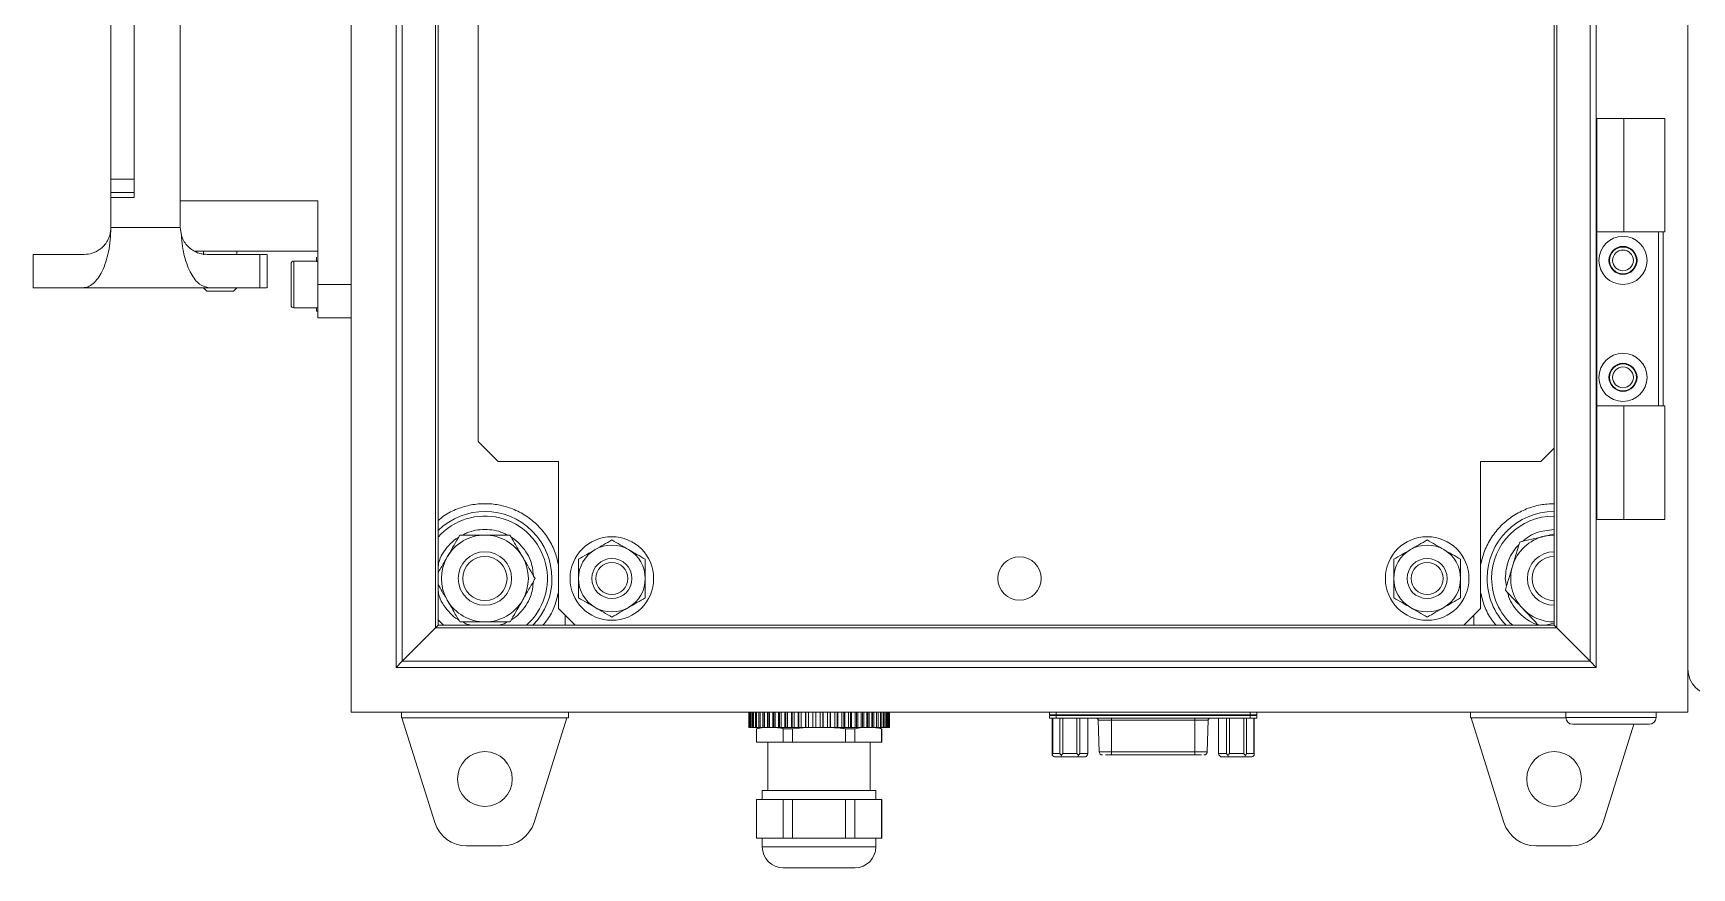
# Model space of a CAD drawing. Extents: x 4137 to 28680, y 2446 to 6814.
# Drawn here: x 5467 to 5715.2, y 4134.1 to 4259 of the extents above; entities that cross this region are included whole.
import ezdxf

# ---------------------------------------------------------------- set-up
doc = ezdxf.new("R2010")
doc.units = 0
doc.header["$LTSCALE"] = 0.5
doc.layers.get('0').update_dxf_attribs({"linetype": 'CONTINUOUS'})

msp = doc.modelspace()

# ---------------------------------------------------------------- linework, layer by layer
at = {"color": 7, "linetype": 'Continuous', "lineweight": 15}
for p, q in [((5514.55, 4457.38), (5514.55, 4157.38)), ((5714.55, 4157.38), (5714.55, 4457.38)), ((5521.25, 4164.07), (5521.25, 4450.68)), ((5700.86, 4450.68), (5700.86, 4164.07)), ((5714.55, 4450.88), (5714.55, 4163.88)), ((5522.17, 4164.99), (5522.17, 4449.76)), ((5699.94, 4449.76), (5699.94, 4164.99)), ((5527.16, 4444.77), (5527.16, 4169.99)), ((5527.55, 4170.38), (5527.55, 4444.38)), ((5694.55, 4444.38), (5694.55, 4170.38)), ((5694.94, 4169.99), (5694.94, 4444.77)), ((5533.55, 4197.88), (5533.55, 4362.38)), ((5488.97, 4282.88), (5488.97, 4229.88)), ((5478.57, 4237.12), (5478.57, 4275.64)), ((5482.07, 4237.12), (5482.07, 4275.64)), ((5700.94, 4246.23), (5700.86, 4246.23)), ((5700.94, 4229.23), (5700.94, 4246.23)), ((5700.94, 4246.23), (5704.99, 4246.23)), ((5704.99, 4246.23), (5704.99, 4229.23)), ((5704.99, 4246.23), (5711.1, 4246.23)), ((5711.1, 4229.23), (5711.1, 4246.23)), ((5478.57, 4237.12), (5482.07, 4237.12)), ((5478.57, 4235.12), (5482.07, 4235.12)), ((5478.57, 4234.38), (5478.57, 4235.12)), ((5482.07, 4234.38), (5478.57, 4234.38)), ((5478.57, 4229.88), (5478.57, 4234.38)), ((5482.07, 4234.38), (5482.07, 4235.12)), ((5509.55, 4221.38), (5509.55, 4233.88)), ((5488.97, 4229.88), (5478.57, 4229.88)), ((5489.13, 4228.78), (5488.97, 4229.88)), ((5700.86, 4229.23), (5700.94, 4229.23)), ((5704.99, 4229.23), (5700.94, 4229.23)), ((5700.95, 4203.23), (5700.95, 4229.23)), ((5704.99, 4229.23), (5711.1, 4229.23)), ((5710.15, 4229.23), (5710.15, 4203.23)), ((5710.85, 4203.23), (5710.85, 4229.23)), ((5466.95, 4225.88), (5474.57, 4225.88)), ((5466.95, 4225.88), (5466.95, 4220.88)), ((5491.06, 4226.38), (5509.55, 4226.38)), ((5492.45, 4226.38), (5492.45, 4225.82)), ((5492.97, 4225.88), (5500.89, 4225.88)), ((5497.45, 4225.88), (5497.45, 4226.38)), ((5500.89, 4225.88), (5500.89, 4220.88)), ((5501.95, 4220.87), (5501.95, 4225.88)), ((5505.55, 4221.38), (5505.55, 4224.48)), ((5509.55, 4224.88), (5505.95, 4224.88)), ((5509.35, 4225), (5509.35, 4224.88)), ((5466.95, 4220.88), (5474.38, 4220.88)), ((5493.29, 4220.88), (5474.38, 4220.88)), ((5492.45, 4220.88), (5492.96, 4220.37)), ((5493.29, 4220.88), (5500.89, 4220.88)), ((5497.45, 4220.88), (5496.95, 4220.38)), ((5505.55, 4218.28), (5505.55, 4221.38)), ((5514.55, 4221.38), (5509.55, 4221.38)), ((5509.55, 4216.38), (5509.55, 4221.38)), ((5505.95, 4217.88), (5509.55, 4217.88)), ((5509.35, 4217.88), (5509.35, 4217.38)), ((5509.35, 4217.38), (5509.55, 4217.38)), ((5514.55, 4216.38), (5509.55, 4216.38)), ((5700.86, 4203.23), (5700.94, 4203.23)), ((5700.94, 4186.23), (5700.94, 4203.23)), ((5700.94, 4203.23), (5704.99, 4203.23)), ((5704.99, 4203.23), (5704.99, 4186.23)), ((5711.1, 4203.23), (5704.99, 4203.23)), ((5711.1, 4186.23), (5711.1, 4203.23)), ((5536.55, 4194.88), (5533.55, 4197.88)), ((5545.55, 4194.88), (5536.55, 4194.88)), ((5545.55, 4172.88), (5545.55, 4194.88)), ((5692.55, 4194.88), (5683.55, 4194.88)), ((5683.55, 4194.88), (5683.55, 4172.88)), ((5694.55, 4196.88), (5692.55, 4194.88)), ((5700.86, 4186.23), (5700.94, 4186.23)), ((5700.94, 4186.23), (5704.99, 4186.23)), ((5704.99, 4186.23), (5711.1, 4186.23)), ((5548.05, 4170.38), (5545.55, 4172.88)), ((5683.55, 4172.88), (5681.05, 4170.38)), ((5522.17, 4164.99), (5527.16, 4169.99)), ((5527.16, 4169.99), (5694.94, 4169.99)), ((5694.55, 4170.38), (5527.55, 4170.38)), ((5546.55, 4171.88), (5546.55, 4170.38)), ((5682.55, 4170.38), (5682.55, 4171.88)), ((5694.55, 4170.7), (5693.19, 4170.38)), ((5699.94, 4164.99), (5694.94, 4169.99)), ((5522.17, 4164.99), (5521.25, 4164.07)), ((5699.94, 4164.99), (5522.17, 4164.99)), ((5699.94, 4164.99), (5700.86, 4164.07)), ((5700.86, 4164.07), (5521.25, 4164.07)), ((5514.55, 4157.38), (5714.55, 4157.38)), ((5522.05, 4157.38), (5522.05, 4156.55)), ((5547.05, 4156.55), (5547.05, 4157.38)), ((5574.04, 4157.38), (5574.04, 4155.09)), ((5574.04, 4157.38), (5574.04, 4155.09)), ((5574.12, 4155.09), (5574.12, 4157.38)), ((5574.17, 4157.38), (5574.17, 4155.09)), ((5574.31, 4155.09), (5574.31, 4157.38)), ((5574.4, 4157.38), (5574.4, 4155.09)), ((5574.61, 4155.09), (5574.61, 4157.38)), ((5574.75, 4157.38), (5574.75, 4155.09)), ((5575.02, 4155.09), (5575.02, 4157.38)), ((5575.2, 4157.38), (5575.2, 4155.09)), ((5575.53, 4155.09), (5575.53, 4157.38)), ((5575.75, 4157.38), (5575.75, 4155.09)), ((5575.76, 4157.38), (5575.76, 4155.09)), ((5576.14, 4155.09), (5576.14, 4157.38)), ((5576.35, 4157.38), (5576.35, 4155.09)), ((5576.41, 4157.38), (5576.41, 4155.09)), ((5576.85, 4155.09), (5576.85, 4157.38)), ((5577.04, 4157.38), (5577.04, 4155.09)), ((5577.15, 4157.38), (5577.15, 4155.09)), ((5577.64, 4155.09), (5577.64, 4157.38)), ((5577.8, 4157.38), (5577.8, 4155.09)), ((5577.98, 4157.38), (5577.98, 4155.09)), ((5578.5, 4155.09), (5578.5, 4157.38)), ((5578.65, 4157.38), (5578.65, 4155.09)), ((5578.87, 4157.38), (5578.87, 4155.09)), ((5579.43, 4155.09), (5579.43, 4157.38)), ((5579.56, 4157.38), (5579.56, 4155.09)), ((5579.83, 4157.38), (5579.83, 4155.09)), ((5580.42, 4155.09), (5580.42, 4157.38)), ((5580.52, 4157.38), (5580.52, 4155.09)), ((5580.84, 4157.38), (5580.84, 4155.09)), ((5581.45, 4155.09), (5581.45, 4157.38)), ((5581.53, 4157.38), (5581.53, 4155.09)), ((5581.89, 4157.38), (5581.89, 4155.09)), ((5582.52, 4155.09), (5582.52, 4157.38)), ((5582.57, 4157.38), (5582.57, 4155.09)), ((5582.97, 4157.38), (5582.97, 4155.09)), ((5583.61, 4155.09), (5583.61, 4157.38)), ((5583.63, 4157.38), (5583.63, 4155.09)), ((5584.06, 4155.09), (5584.06, 4157.38)), ((5584.07, 4157.38), (5584.07, 4155.09)), ((5584.7, 4155.09), (5584.7, 4157.38)), ((5585.14, 4155.09), (5585.14, 4157.38)), ((5585.17, 4157.38), (5585.17, 4155.09)), ((5585.8, 4155.09), (5585.8, 4157.38)), ((5586.2, 4155.09), (5586.2, 4157.38)), ((5586.26, 4157.38), (5586.26, 4155.09)), ((5586.89, 4155.09), (5586.89, 4157.38)), ((5587.25, 4155.09), (5587.25, 4157.38)), ((5587.34, 4157.38), (5587.34, 4155.09)), ((5587.94, 4155.09), (5587.94, 4157.38)), ((5588.27, 4155.09), (5588.27, 4157.38)), ((5588.39, 4157.38), (5588.39, 4155.09)), ((5588.96, 4155.09), (5588.96, 4157.38)), ((5589.25, 4155.09), (5589.25, 4157.38)), ((5589.39, 4157.38), (5589.39, 4155.09)), ((5589.94, 4155.09), (5589.94, 4157.38)), ((5590.17, 4155.09), (5590.17, 4157.38)), ((5590.34, 4157.38), (5590.34, 4155.09)), ((5590.85, 4155.09), (5590.85, 4157.38)), ((5591.04, 4155.09), (5591.04, 4157.38)), ((5591.23, 4157.38), (5591.23, 4155.09)), ((5591.7, 4155.09), (5591.7, 4157.38)), ((5591.83, 4155.09), (5591.83, 4157.38)), ((5592.04, 4157.38), (5592.04, 4155.09)), ((5592.46, 4155.09), (5592.46, 4157.38)), ((5592.55, 4155.09), (5592.55, 4157.38)), ((5592.77, 4157.38), (5592.77, 4155.09)), ((5593.14, 4155.09), (5593.14, 4157.38)), ((5593.17, 4155.09), (5593.17, 4157.38)), ((5593.42, 4157.38), (5593.42, 4155.09)), ((5593.73, 4155.09), (5593.73, 4157.38)), ((5593.96, 4157.38), (5593.96, 4155.09)), ((5594.21, 4155.09), (5594.21, 4157.38)), ((5594.4, 4157.38), (5594.4, 4155.09)), ((5594.59, 4155.09), (5594.59, 4157.38)), ((5594.74, 4157.38), (5594.74, 4155.09)), ((5594.86, 4155.09), (5594.86, 4157.38)), ((5594.96, 4157.38), (5594.96, 4155.09)), ((5595.02, 4155.09), (5595.02, 4157.38)), ((5595.07, 4157.38), (5595.07, 4155.09)), ((5619.05, 4156.98), (5619.05, 4157.38)), ((5620.05, 4156.98), (5620.05, 4157.38)), ((5649.05, 4156.98), (5649.05, 4157.38)), ((5650.05, 4156.98), (5650.05, 4157.38)), ((5682.05, 4157.38), (5682.05, 4156.55)), ((5696.3, 4157.38), (5696.3, 4156.58)), ((5709.8, 4156.58), (5709.8, 4157.38)), ((5522.05, 4156.55), (5522.14, 4156.55)), ((5522.14, 4156.55), (5546.79, 4156.55)), ((5522.14, 4156.55), (5527.04, 4140.89)), ((5541.9, 4140.89), (5546.79, 4156.55)), ((5546.79, 4156.55), (5547.05, 4156.55)), ((5574.04, 4155.09), (5574.12, 4155.09)), ((5574.04, 4155.09), (5574.04, 4155.09)), ((5574.12, 4155.09), (5574.17, 4155.09)), ((5574.17, 4155.09), (5574.31, 4155.09)), ((5574.31, 4155.09), (5574.4, 4155.09)), ((5574.4, 4155.09), (5574.61, 4155.09)), ((5574.61, 4155.09), (5574.75, 4155.09)), ((5574.75, 4155.09), (5575.02, 4155.09)), ((5575.02, 4155.09), (5575.2, 4155.09)), ((5575.85, 4155.09), (5575.18, 4154.91)), ((5575.18, 4154.91), (5575.18, 4152.88)), ((5575.18, 4154.91), (5575.21, 4154.91)), ((5575.2, 4155.09), (5575.53, 4155.09)), ((5575.21, 4154.91), (5576.25, 4155.09)), ((5575.21, 4152.88), (5575.21, 4154.91)), ((5575.53, 4155.09), (5575.75, 4155.09)), ((5575.76, 4155.09), (5576.14, 4155.09)), ((5576.14, 4155.09), (5576.35, 4155.09)), ((5576.41, 4155.09), (5576.85, 4155.09)), ((5576.85, 4155.09), (5577.04, 4155.09)), ((5577.04, 4155.09), (5577.15, 4155.09)), ((5577.15, 4155.09), (5577.64, 4155.09)), ((5577.64, 4155.09), (5577.8, 4155.09)), ((5577.8, 4155.09), (5577.98, 4155.09)), ((5577.98, 4155.09), (5578.5, 4155.09)), ((5578.5, 4155.09), (5578.65, 4155.09)), ((5578.65, 4155.09), (5578.87, 4155.09)), ((5578.87, 4155.09), (5579.43, 4155.09)), ((5579.17, 4154.91), (5580.59, 4154.91)), ((5579.17, 4152.88), (5579.17, 4154.91)), ((5579.43, 4155.09), (5579.56, 4155.09)), ((5579.56, 4155.09), (5579.94, 4155.09)), ((5579.83, 4155.09), (5580.42, 4155.09)), ((5580.42, 4155.09), (5580.52, 4155.09)), ((5580.52, 4155.09), (5580.92, 4155.09)), ((5580.59, 4154.91), (5582.66, 4155.09)), ((5580.59, 4152.88), (5580.59, 4154.91)), ((5580.84, 4155.09), (5581.45, 4155.09)), ((5581.45, 4155.09), (5581.53, 4155.09)), ((5581.53, 4155.09), (5581.94, 4155.09)), ((5581.89, 4155.09), (5582.52, 4155.09)), ((5582.52, 4155.09), (5582.57, 4155.09)), ((5582.57, 4155.09), (5583, 4155.09)), ((5582.97, 4155.09), (5583.61, 4155.09)), ((5583.61, 4155.09), (5583.63, 4155.09)), ((5583.63, 4155.09), (5584.06, 4155.09)), ((5584.07, 4155.09), (5584.06, 4155.09)), ((5584.07, 4155.09), (5584.7, 4155.09)), ((5584.7, 4155.09), (5585.14, 4155.09)), ((5585.17, 4155.09), (5585.14, 4155.09)), ((5585.17, 4155.09), (5585.8, 4155.09)), ((5585.77, 4155.09), (5586.2, 4155.09)), ((5586.26, 4155.09), (5586.2, 4155.09)), ((5586.26, 4155.09), (5586.89, 4155.09)), ((5586.83, 4155.09), (5587.25, 4155.09)), ((5587.34, 4155.09), (5587.25, 4155.09)), ((5587.34, 4155.09), (5587.94, 4155.09)), ((5587.86, 4155.09), (5588.27, 4155.09)), ((5588.39, 4155.09), (5588.27, 4155.09)), ((5588.39, 4155.09), (5588.96, 4155.09)), ((5588.51, 4152.88), (5588.51, 4154.91)), ((5588.51, 4154.91), (5589.93, 4154.91)), ((5588.86, 4155.09), (5589.25, 4155.09)), ((5589.39, 4155.09), (5589.25, 4155.09)), ((5589.39, 4155.09), (5589.94, 4155.09)), ((5589.81, 4155.09), (5590.17, 4155.09)), ((5589.93, 4154.91), (5590.97, 4155.09)), ((5589.93, 4152.88), (5589.93, 4154.91)), ((5590.34, 4155.09), (5590.17, 4155.09)), ((5590.34, 4155.09), (5590.85, 4155.09)), ((5590.85, 4155.09), (5591.04, 4155.09)), ((5591.23, 4155.09), (5591.04, 4155.09)), ((5591.23, 4155.09), (5591.7, 4155.09)), ((5591.7, 4155.09), (5591.83, 4155.09)), ((5592.04, 4155.09), (5591.83, 4155.09)), ((5592.04, 4155.09), (5592.46, 4155.09)), ((5592.77, 4155.09), (5592.55, 4155.09)), ((5592.77, 4155.09), (5593.14, 4155.09)), ((5593.42, 4155.09), (5593.17, 4155.09)), ((5593.93, 4154.91), (5593.26, 4155.09)), ((5593.42, 4155.09), (5593.73, 4155.09)), ((5593.96, 4155.09), (5593.73, 4155.09)), ((5593.89, 4152.88), (5593.89, 4154.91)), ((5593.89, 4154.91), (5593.93, 4154.91)), ((5593.93, 4152.88), (5593.93, 4154.91)), ((5593.96, 4155.09), (5594.21, 4155.09)), ((5594.4, 4155.09), (5594.21, 4155.09)), ((5594.4, 4155.09), (5594.59, 4155.09)), ((5594.74, 4155.09), (5594.59, 4155.09)), ((5594.74, 4155.09), (5594.86, 4155.09)), ((5594.96, 4155.09), (5594.86, 4155.09)), ((5594.96, 4155.09), (5595.02, 4155.09)), ((5595.07, 4155.09), (5595.02, 4155.09)), ((5619.05, 4156.98), (5620.05, 4156.98)), ((5619.05, 4156.48), (5619.05, 4156.88)), ((5620.05, 4156.88), (5619.05, 4156.88)), ((5620.05, 4156.48), (5619.05, 4156.48)), ((5619.45, 4156.48), (5619.45, 4150.93)), ((5619.51, 4156.48), (5619.51, 4151.18)), ((5620.05, 4156.98), (5649.05, 4156.98)), ((5620.05, 4156.48), (5620.05, 4156.88)), ((5649.05, 4156.88), (5620.05, 4156.88)), ((5649.05, 4156.48), (5620.05, 4156.48)), ((5620.55, 4156.98), (5620.55, 4156.88)), ((5620.58, 4151.18), (5620.58, 4156.48)), ((5621.01, 4156.48), (5621.01, 4151.18)), ((5623.13, 4151.18), (5623.13, 4156.48)), ((5623.55, 4156.88), (5623.55, 4156.98)), ((5623.56, 4156.48), (5623.56, 4151.18)), ((5624.77, 4156.48), (5624.77, 4151.18)), ((5626.33, 4156.19), (5626.45, 4151.46)), ((5627.12, 4156.98), (5627.12, 4156.88)), ((5628.32, 4156.19), (5628.32, 4156.48)), ((5628.32, 4156.19), (5640.78, 4156.19)), ((5628.32, 4151.46), (5628.32, 4156.19)), ((5640.78, 4156.48), (5640.78, 4156.19)), ((5640.78, 4156.19), (5640.78, 4151.46)), ((5641.98, 4156.88), (5641.98, 4156.98)), ((5642.65, 4151.46), (5642.78, 4156.19)), ((5644.33, 4156.48), (5644.33, 4151.18)), ((5645.54, 4151.18), (5645.54, 4156.48)), ((5645.55, 4156.98), (5645.55, 4156.88)), ((5645.97, 4156.48), (5645.97, 4151.18)), ((5648.1, 4151.18), (5648.1, 4156.48)), ((5648.53, 4156.48), (5648.53, 4151.18)), ((5648.55, 4156.88), (5648.55, 4156.98)), ((5649.05, 4156.98), (5650.05, 4156.98)), ((5649.05, 4156.88), (5649.05, 4156.48)), ((5650.05, 4156.88), (5649.05, 4156.88)), ((5650.05, 4156.48), (5649.05, 4156.48)), ((5649.59, 4151.18), (5649.59, 4156.48)), ((5649.66, 4150.93), (5649.66, 4156.48)), ((5650.05, 4156.48), (5650.05, 4156.88)), ((5682.05, 4156.55), (5682.14, 4156.55)), ((5682.14, 4156.55), (5696.3, 4156.55)), ((5682.14, 4156.55), (5687.04, 4140.89)), ((5701.9, 4140.89), (5706.49, 4155.58)), ((5575.21, 4152.88), (5575.18, 4152.88)), ((5579.17, 4152.88), (5575.21, 4152.88)), ((5576.9, 4152.88), (5576.9, 4145.64)), ((5580.59, 4152.88), (5579.17, 4152.88)), ((5588.51, 4152.88), (5580.59, 4152.88)), ((5589.93, 4152.88), (5588.51, 4152.88)), ((5593.89, 4152.88), (5589.93, 4152.88)), ((5592.21, 4145.64), (5592.21, 4152.88)), ((5593.93, 4152.88), (5593.89, 4152.88)), ((5620.58, 4151.18), (5619.51, 4151.18)), ((5619.95, 4150.68), (5621.01, 4150.68)), ((5620.76, 4150.93), (5621.01, 4151.18)), ((5623.13, 4151.18), (5621.01, 4151.18)), ((5621.01, 4150.68), (5623.13, 4150.68)), ((5623.13, 4150.68), (5624.19, 4150.68)), ((5624.77, 4151.18), (5623.56, 4151.18)), ((5626.97, 4150.98), (5626.96, 4150.98)), ((5627.4, 4150.98), (5628.32, 4150.98)), ((5628.32, 4151.46), (5640.78, 4151.46)), ((5628.32, 4150.98), (5628.32, 4151.46)), ((5628.32, 4150.98), (5640.78, 4150.98)), ((5640.78, 4151.46), (5640.78, 4150.98)), ((5640.78, 4150.98), (5641.7, 4150.98)), ((5642.15, 4150.98), (5642.14, 4150.98)), ((5645.54, 4151.18), (5644.33, 4151.18)), ((5644.91, 4150.68), (5645.97, 4150.68)), ((5648.1, 4151.18), (5645.97, 4151.18)), ((5645.97, 4150.68), (5648.1, 4150.68)), ((5648.1, 4150.68), (5649.16, 4150.68)), ((5649.59, 4151.18), (5648.53, 4151.18)), ((5576.05, 4145.64), (5576.05, 4144.33)), ((5576.05, 4145.64), (5593.05, 4145.64)), ((5593.05, 4144.33), (5593.05, 4145.64)), ((5575.18, 4144.33), (5575.18, 4138.55)), ((5575.21, 4144.33), (5575.18, 4144.33)), ((5575.21, 4138.55), (5575.21, 4144.33)), ((5577.19, 4144.33), (5575.21, 4144.33)), ((5579.17, 4144.33), (5577.19, 4144.33)), ((5579.17, 4138.55), (5579.17, 4144.33)), ((5580.59, 4144.33), (5579.17, 4144.33)), ((5580.59, 4138.55), (5580.59, 4144.33)), ((5584.55, 4144.33), (5580.59, 4144.33)), ((5588.51, 4144.33), (5584.55, 4144.33)), ((5588.51, 4138.55), (5588.51, 4144.33)), ((5589.93, 4144.33), (5588.51, 4144.33)), ((5589.93, 4138.55), (5589.93, 4144.33)), ((5591.91, 4144.33), (5589.93, 4144.33)), ((5593.89, 4144.33), (5591.91, 4144.33)), ((5593.89, 4138.55), (5593.89, 4144.33)), ((5593.93, 4144.33), (5593.89, 4144.33)), ((5593.93, 4138.55), (5593.93, 4144.33)), ((5575.18, 4138.55), (5575.21, 4138.55)), ((5575.21, 4138.55), (5577.19, 4138.55)), ((5576.05, 4138.55), (5576.05, 4137.24)), ((5577.19, 4138.55), (5579.17, 4138.55)), ((5579.17, 4138.55), (5580.59, 4138.55)), ((5580.59, 4138.55), (5584.55, 4138.55)), ((5584.55, 4138.55), (5588.51, 4138.55)), ((5588.51, 4138.55), (5589.93, 4138.55)), ((5589.93, 4138.55), (5591.91, 4138.55)), ((5591.91, 4138.55), (5593.89, 4138.55)), ((5593.05, 4137.24), (5593.05, 4138.55)), ((5593.89, 4138.55), (5593.93, 4138.55)), ((5531.81, 4137.38), (5537.13, 4137.38)), ((5691.81, 4137.38), (5697.13, 4137.38)), ((5579.2, 4134.09), (5589.91, 4134.09))]:
    msp.add_line(p, q, dxfattribs=at)
at = {"color": 8, "linetype": 'Continuous', "lineweight": 15}
for p, q in [((5488.97, 4233.88), (5509.55, 4233.88)), ((5505.95, 4224.88), (5505.95, 4221.38)), ((5505.95, 4221.38), (5505.95, 4217.88)), ((5687.43, 4176.25), (5687.22, 4177.38)), ((5626.33, 4156.19), (5628.32, 4156.19)), ((5628.32, 4156.88), (5628.32, 4156.98)), ((5640.78, 4156.88), (5640.78, 4156.98)), ((5640.78, 4156.19), (5642.78, 4156.19)), ((5696.3, 4156.58), (5709.8, 4156.58)), ((5626.45, 4151.46), (5628.32, 4151.46)), ((5640.78, 4151.46), (5642.65, 4151.46)), ((5576.05, 4137.24), (5593.05, 4137.24))]:
    msp.add_line(p, q, dxfattribs=at)
at = {"color": 7, "linetype": 'Continuous', "lineweight": 15, "flags": 128}
for points in [[(5694.55, 4183.88), (5693.9, 4183.84), (5693.06, 4183.7)], [(5527.55, 4170.38), (5527.51, 4170.33), (5527.38, 4170.2), (5527.16, 4169.99)], [(5694.55, 4170.38), (5694.6, 4170.33), (5694.73, 4170.2), (5694.94, 4169.99)], [(5623.13, 4151.18), (5623.22, 4151.09), (5623.3, 4151.01), (5623.38, 4150.93)], [(5645.72, 4150.93), (5645.8, 4151.01), (5645.89, 4151.09), (5645.97, 4151.18)], [(5648.1, 4151.18), (5648.18, 4151.09), (5648.27, 4151.01), (5648.35, 4150.93)]]:
    msp.add_lwpolyline(points, dxfattribs=at)
at = {"color": 8, "linetype": 'Continuous', "lineweight": 15, "flags": 128}
msp.add_lwpolyline([(5527.55, 4171.18), (5527.64, 4171.08), (5528.35, 4170.38)], dxfattribs=at)
at = {"color": 7, "linetype": 'Continuous', "lineweight": 15}
for centre, radius in [((5704.85, 4224.98), 3.6), ((5704.85, 4224.98), 2.1), ((5704.85, 4224.98), 2), ((5704.85, 4224.98), 1.55), ((5704.85, 4207.48), 3.6), ((5704.85, 4207.48), 2.1), ((5704.85, 4207.48), 2), ((5704.85, 4207.48), 1.55), ((5553.55, 4177.38), 6.25), ((5675.55, 4177.38), 6.25), ((5534.55, 4177.38), 4), ((5534.55, 4177.38), 3.31), ((5553.55, 4177.38), 3), ((5553.55, 4177.38), 2.39), ((5614.55, 4177.38), 3.25), ((5675.55, 4177.38), 3), ((5675.55, 4177.38), 2.39), ((5534.55, 4147.38), 4.1), ((5694.55, 4147.38), 4.1)]:
    msp.add_circle(centre, radius, dxfattribs=at)
for centre, radius, start, end in [((5505.95, 4224.48), 0.4, 90, 180), ((5505.95, 4218.28), 0.4, 180, 270), ((5534.55, 4177.38), 6.5, 90.0186, 150.0186), ((5534.55, 4177.38), 6.5, 30.0186, 90.0186), ((5553.55, 4177.38), 5, 60, 120), ((5675.55, 4177.38), 5, 60, 120), ((5694.55, 4177.38), 6.5, 103.2983, 163.2983), ((5534.55, 4177.38), 6.5, 150.0186, 210.0186), ((5534.55, 4177.38), 6.5, 330.0186, 30.0186), ((5553.55, 4177.38), 5, 120, 180), ((5553.55, 4177.38), 5, 0, 60), ((5675.55, 4177.38), 5, 120, 180), ((5675.55, 4177.38), 5, 0, 60), ((5694.55, 4177.38), 4, 90, 180), ((5694.55, 4177.38), 3.31, 90, 180), ((5553.55, 4177.38), 5, 180, 240), ((5553.55, 4177.38), 5, 300, 0), ((5675.55, 4177.38), 5, 180, 240), ((5675.55, 4177.38), 5, 300, 0), ((5694.55, 4177.38), 6.5, 163.2983, 223.2983), ((5694.55, 4177.38), 4, 180, 270), ((5694.55, 4177.38), 3.31, 180, 270), ((5534.55, 4177.38), 6.5, 210.0186, 270.0186), ((5534.55, 4177.38), 6.5, 270.0186, 330.0186), ((5553.55, 4177.38), 5, 240, 300), ((5675.55, 4177.38), 5, 240, 300), ((5694.55, 4177.38), 6.5, 223.2983, 270), ((5718.55, 4163.88), 4, 180, 270), ((5626.03, 4156.18), 0.3, 1.5, 90), ((5643.07, 4156.18), 0.3, 90, 178.5), ((5697.3, 4156.58), 1, 180, 270), ((5708.8, 4156.58), 1, 270, 0), ((5626.95, 4151.48), 0.5, 181.5, 270), ((5642.15, 4151.48), 0.5, 270, 358.5), ((5531.81, 4142.38), 5, 197.354, 270), ((5537.13, 4142.38), 5, 270, 342.646), ((5691.81, 4142.38), 5, 197.354, 270), ((5697.13, 4142.38), 5, 270, 342.646), ((5579.2, 4137.24), 3.15, 180, 270), ((5589.91, 4137.24), 3.15, 270, 0)]:
    msp.add_arc(centre, radius, start, end, dxfattribs=at)
at = {"color": 8, "linetype": 'Continuous', "lineweight": 15}
for centre, radius, start, end in [((5534.55, 4177.38), 10.03, 315.7657, 134.2343), ((5694.55, 4177.38), 10.03, 90, 180), ((5534.55, 4177.38), 9.35, 311.5427, 138.4573), ((5694.55, 4177.38), 9.35, 90, 180), ((5694.55, 4177.38), 10.03, 180, 224.2343), ((5694.55, 4177.38), 9.35, 180, 228.4573)]:
    msp.add_arc(centre, radius, start, end, dxfattribs=at)
at = {"color": 7, "linetype": 'Continuous', "lineweight": 15}
for centre, major_axis, ratio, start_param, end_param in [((5619.95, 4151.18), (0.433, 0.433), 0.57735, 2.094395, 2.617994), ((5619.95, 4151.18), (0.577, 0), 0.866025, 3.665191, 4.712389), ((5621.01, 4151.18), (-0.433, 0.433), 0.57735, 1.047198, 1.570796), ((5621.01, 4151.18), (0, 0.5), 0.57735, 2.094395, 3.141593), ((5623.13, 4151.18), (0, 0.5), 0.57735, 3.141593, 4.18879), ((5623.13, 4151.18), (0.433, 0.433), 0.57735, 4.712389, 5.235988), ((5624.19, 4151.18), (-0.577, 0), 0.866025, 1.570796, 3.141593), ((5644.91, 4151.18), (0.577, 0), 0.866025, 3.141593, 4.712389), ((5645.97, 4151.18), (-0.433, 0.433), 0.57735, 1.047198, 1.570796), ((5645.97, 4151.18), (0, 0.5), 0.57735, 2.094395, 3.141593), ((5648.1, 4151.18), (0, 0.5), 0.57735, 3.141593, 4.18879), ((5648.1, 4151.18), (0.433, 0.433), 0.57735, 4.712389, 5.235988), ((5649.16, 4151.18), (-0.577, 0), 0.866025, 1.570796, 2.617994), ((5649.16, 4151.18), (0.433, -0.433), 0.57735, 0.523599, 1.047198)]:
    msp.add_ellipse(centre, major_axis=major_axis, ratio=ratio, start_param=start_param, end_param=end_param, dxfattribs=at)
for points, knots in [([(5478.57, 4235.12), (5478.57, 4235.17), (5478.57, 4235.26), (5478.57, 4235.72), (5478.57, 4236.37), (5478.57, 4236.87), (5478.57, 4237.12)], [0, 0, 0, 0, 0.25, 0.499999, 0.75, 1, 1, 1, 1]), ([(5482.07, 4235.12), (5482.07, 4235.17), (5482.07, 4235.26), (5482.07, 4235.72), (5482.07, 4236.37), (5482.07, 4236.87), (5482.07, 4237.12)], [0, 0, 0, 0, 0.25, 0.499999, 0.75, 1, 1, 1, 1]), ([(5474.38, 4220.88), (5474.64, 4220.91), (5475.16, 4220.97), (5475.94, 4221.47), (5476.66, 4222.25), (5477.3, 4223.35), (5477.84, 4224.68), (5478.25, 4226.28), (5478.52, 4228.03), (5478.56, 4229.26), (5478.57, 4229.88)], [0, 0, 0, 0, 0.125442, 0.250088, 0.382533, 0.500071, 0.629263, 0.750161, 0.876453, 1, 1, 1, 1]), ([(5478.57, 4229.88), (5478.56, 4229.66), (5478.55, 4229.33), (5478.46, 4228.92), (5478.35, 4228.54), (5478.17, 4228.11), (5477.87, 4227.58), (5477.44, 4227.04), (5476.72, 4226.45), (5475.75, 4225.97), (5474.98, 4225.91), (5474.57, 4225.88)], [0, 0, 0, 0, 0.05805, 0.090046, 0.125012, 0.183595, 0.250017, 0.366367, 0.49998, 0.740569, 1, 1, 1, 1]), ([(5489.13, 4228.78), (5489.17, 4228.22), (5489.27, 4227.09), (5489.59, 4225.54), (5490.03, 4224.14), (5490.56, 4222.98), (5491.18, 4222.05), (5492.08, 4221.13), (5492.81, 4220.98), (5493.29, 4220.88)], [0, 0, 0, 0, 0.1244, 0.250328, 0.374221, 0.500433, 0.624584, 0.750609, 1, 1, 1, 1]), ([(5492.97, 4225.88), (5492.73, 4225.89), (5492.26, 4225.91), (5491.57, 4226.11), (5491.01, 4226.38), (5490.56, 4226.67), (5490.24, 4226.95), (5489.86, 4227.35), (5489.46, 4227.88), (5489.23, 4228.5), (5489.13, 4228.78)], [0, 0, 0, 0, 0.1736605, 0.3400251, 0.5002328, 0.5893522, 0.6725778, 0.7503304, 0.8868633, 1, 1, 1, 1]), ([(5500.89, 4225.88), (5501.33, 4225.88), (5501.97, 4225.88), (5501.86, 4225.88), (5501.82, 4225.88)], [0, 0, 0, 0, 0.703367, 1, 1, 1, 1]), ([(5509.35, 4225.44), (5509.35, 4225.43), (5509.35, 4225.42), (5509.35, 4225.32), (5509.35, 4225.18), (5509.35, 4225.07), (5509.35, 4225.02)], [0, 0, 0, 0, 0.250001, 0.500003, 0.750003, 1, 1, 1, 1]), ([(5509.35, 4225.29), (5509.35, 4225.29), (5509.35, 4225.28), (5509.35, 4225.25), (5509.35, 4225.21), (5509.35, 4225.16), (5509.35, 4225.1), (5509.35, 4225.06), (5509.35, 4225.02), (5509.35, 4225.01), (5509.35, 4225)], [0, 0, 0, 0, 0.125, 0.249997, 0.374998, 0.500003, 0.624998, 0.749997, 0.874997, 1, 1, 1, 1]), ([(5509.35, 4225.02), (5509.35, 4224.96), (5509.35, 4224.87), (5509.35, 4224.8), (5509.35, 4224.77)], [0, 0, 0, 0, 0.60416, 1, 1, 1, 1]), ([(5492.95, 4220.38), (5492.98, 4220.38), (5493.04, 4220.38), (5493.51, 4220.38), (5494.17, 4220.38), (5494.95, 4220.38), (5495.74, 4220.38), (5496.4, 4220.38), (5496.86, 4220.38), (5496.92, 4220.38), (5496.95, 4220.38)], [0, 0, 0, 0, 0.125, 0.25, 0.375, 0.5, 0.625001, 0.75, 0.875, 1, 1, 1, 1]), ([(5500.89, 4220.88), (5501.33, 4220.88), (5501.97, 4220.88), (5501.86, 4220.88), (5501.82, 4220.88)], [0, 0, 0, 0, 0.703367, 1, 1, 1, 1]), ([(5528.92, 4180.63), (5528.97, 4180.7), (5529.6, 4181.8), (5530.22, 4182.88), (5530.8, 4183.88)], [0, 0, 0, 0, 0.0702152, 1, 1, 1, 1]), ([(5534.55, 4183.88), (5534.21, 4183.88), (5532.94, 4183.88), (5531.7, 4183.88), (5530.8, 4183.88)], [0, 0, 0, 0, 0.268634, 1, 1, 1, 1]), ([(5538.3, 4183.88), (5537.99, 4183.88), (5536.77, 4183.88), (5535.49, 4183.88), (5534.55, 4183.88)], [0, 0, 0, 0, 0.25755, 1, 1, 1, 1]), ([(5538.3, 4183.88), (5538.61, 4183.35), (5539.22, 4182.29), (5539.86, 4181.18), (5540.18, 4180.63)], [0, 0, 0, 0, 0.495458, 1, 1, 1, 1]), ([(5688.33, 4179.25), (5688.35, 4179.33), (5688.72, 4180.54), (5689.07, 4181.73), (5689.41, 4182.84)], [0, 0, 0, 0, 0.070215, 1, 1, 1, 1]), ([(5689.41, 4182.84), (5690, 4182.98), (5691.2, 4183.26), (5692.43, 4183.56), (5693.06, 4183.7)], [0, 0, 0, 0, 0.495459, 1, 1, 1, 1]), ([(5693.06, 4183.7), (5693.14, 4183.72), (5693.65, 4183.84), (5694.14, 4183.96), (5694.55, 4184.06)], [0, 0, 0, 0, 0.171751, 1, 1, 1, 1]), ([(5527.55, 4178.25), (5527.69, 4178.49), (5528.14, 4179.27), (5528.6, 4180.07), (5528.92, 4180.63)], [0, 0, 0, 0, 0.306355, 1, 1, 1, 1]), ([(5540.18, 4180.63), (5540.23, 4180.55), (5540.86, 4179.45), (5541.48, 4178.38), (5542.06, 4177.38)], [0, 0, 0, 0, 0.070215, 1, 1, 1, 1]), ([(5542.06, 4177.38), (5541.75, 4176.85), (5541.14, 4175.79), (5540.5, 4174.69), (5540.18, 4174.13)], [0, 0, 0, 0, 0.495457, 1, 1, 1, 1]), ([(5687.25, 4175.65), (5687.42, 4176.23), (5687.78, 4177.41), (5688.14, 4178.63), (5688.33, 4179.25)], [0, 0, 0, 0, 0.495458, 1, 1, 1, 1]), ([(5528.92, 4174.13), (5528.88, 4174.2), (5528.42, 4175), (5527.96, 4175.79), (5527.55, 4176.5)], [0, 0, 0, 0, 0.096123, 1, 1, 1, 1]), ([(5689.82, 4172.92), (5689.59, 4173.17), (5688.72, 4174.09), (5687.87, 4174.99), (5687.25, 4175.65)], [0, 0, 0, 0, 0.268633, 1, 1, 1, 1]), ([(5530.8, 4170.88), (5530.5, 4171.4), (5529.88, 4172.47), (5529.25, 4173.57), (5528.92, 4174.13)], [0, 0, 0, 0, 0.495458, 1, 1, 1, 1]), ([(5540.18, 4174.13), (5540.14, 4174.05), (5539.51, 4172.95), (5538.88, 4171.88), (5538.31, 4170.88)], [0, 0, 0, 0, 0.070215, 1, 1, 1, 1]), ([(5692.22, 4170.38), (5692.06, 4170.54), (5691.28, 4171.37), (5690.47, 4172.23), (5689.82, 4172.92)], [0, 0, 0, 0, 0.201238, 1, 1, 1, 1]), ([(5534.55, 4170.88), (5534.21, 4170.88), (5532.94, 4170.88), (5531.71, 4170.88), (5530.8, 4170.88)], [0, 0, 0, 0, 0.268634, 1, 1, 1, 1]), ([(5538.31, 4170.88), (5537.99, 4170.88), (5536.77, 4170.88), (5535.5, 4170.88), (5534.55, 4170.88)], [0, 0, 0, 0, 0.2575499, 1, 1, 1, 1]), ([(5578.14, 4155.09), (5578.45, 4155.05), (5578.79, 4155), (5579.14, 4154.92), (5579.17, 4154.91)], [0, 0, 0, 0, 0.897934, 1, 1, 1, 1]), ([(5586.44, 4155.09), (5587, 4155.05), (5587.69, 4155), (5588.37, 4154.93), (5588.51, 4154.91)], [0, 0, 0, 0, 0.801312, 1, 1, 1, 1]), ([(5592.86, 4155.09), (5593.14, 4155.05), (5593.48, 4155), (5593.82, 4154.93), (5593.89, 4154.91)], [0, 0, 0, 0, 0.801312, 1, 1, 1, 1]), ([(5708.8, 4155.58), (5708.8, 4155.58), (5708.2, 4155.58), (5706.04, 4155.58), (5704.58, 4155.58), (5701.53, 4155.58), (5700.07, 4155.58), (5697.91, 4155.58), (5697.3, 4155.58), (5697.3, 4155.58)], [0, 0, 0, 0, 0.25, 0.25, 0.5, 0.5, 0.75, 0.75, 1, 1, 1, 1]), ([(5627.41, 4150.98), (5627.44, 4150.98), (5627.53, 4150.98), (5627.75, 4150.98), (5628.03, 4150.98), (5628.22, 4150.98), (5628.32, 4150.98)], [0, 0, 0, 0, 0.125546, 0.416855, 0.708422, 1, 1, 1, 1]), ([(5640.78, 4150.98), (5640.88, 4150.98), (5641.08, 4150.98), (5641.36, 4150.98), (5641.6, 4150.98), (5641.72, 4150.98), (5641.77, 4150.98)], [0, 0, 0, 0, 0.266118, 0.531745, 0.797864, 1, 1, 1, 1])]:
    msp.add_open_spline(points, degree=3, knots=knots, dxfattribs=at)
at = {"color": 8, "linetype": 'Continuous', "lineweight": 15}
for points, knots in [([(5527.55, 4186.05), (5527.84, 4186.29), (5528.69, 4187.03), (5530.38, 4187.84), (5532.46, 4188.45), (5534.55, 4188.64), (5536.64, 4188.45), (5538.73, 4187.85), (5540.74, 4186.81), (5542.53, 4185.35), (5543.98, 4183.56), (5545.04, 4181.57), (5545.38, 4180.15), (5545.55, 4179.47)], [0, 0, 0, 0, 0.048628, 0.14659, 0.240643, 0.32938, 0.418117, 0.51217, 0.610132, 0.710174, 0.810216, 0.908178, 1, 1, 1, 1]), ([(5683.55, 4179.47), (5683.72, 4180.15), (5684.07, 4181.57), (5685.13, 4183.56), (5686.57, 4185.35), (5688.37, 4186.81), (5690.37, 4187.84), (5692.46, 4188.47), (5693.87, 4188.54), (5694.55, 4188.58)], [0, 0, 0, 0, 0.136921, 0.282998, 0.432176, 0.581354, 0.727432, 0.867679, 1, 1, 1, 1]), ([(5531.23, 4183.88), (5531.43, 4183.99), (5532.44, 4184.54), (5534.55, 4184.85), (5536.66, 4184.55), (5537.67, 4183.99), (5537.87, 4183.88)], [0, 0, 0, 0, 0.10183, 0.500341, 0.898852, 1, 1, 1, 1]), ([(5689.82, 4182.94), (5690.06, 4183.14), (5690.66, 4183.66), (5692.22, 4184.45), (5693.63, 4184.61), (5694.55, 4184.71)], [0, 0, 0, 0, 0.178601, 0.466041, 1, 1, 1, 1]), ([(5527.55, 4179.15), (5527.6, 4179.46), (5527.71, 4180.27), (5528.39, 4181.43), (5529.33, 4182.59), (5530.11, 4183.3), (5530.59, 4183.55), (5530.61, 4183.56)], [0, 0, 0, 0, 0.171415, 0.438623, 0.711501, 0.984379, 1, 1, 1, 1]), ([(5538.49, 4183.56), (5538.51, 4183.55), (5538.99, 4183.3), (5539.77, 4182.58), (5540.73, 4181.43), (5541.58, 4179.85), (5541.72, 4178.59), (5541.81, 4177.82)], [0, 0, 0, 0, 0.013138, 0.232298, 0.451457, 0.666062, 1, 1, 1, 1]), ([(5687.22, 4177.38), (5687.32, 4178.3), (5687.47, 4179.71), (5688.35, 4181.41), (5688.99, 4182.13), (5689.3, 4182.48)], [0, 0, 0, 0, 0.487749, 0.750312, 1, 1, 1, 1]), ([(5530.62, 4171.19), (5530.59, 4171.21), (5530.12, 4171.45), (5529.33, 4172.17), (5528.39, 4173.33), (5527.71, 4174.49), (5527.6, 4175.29), (5527.55, 4175.61)], [0, 0, 0, 0, 0.016346, 0.289023, 0.5617, 0.828711, 1, 1, 1, 1]), ([(5541.81, 4176.95), (5541.72, 4176.17), (5541.58, 4174.9), (5540.73, 4173.32), (5539.77, 4172.17), (5538.99, 4171.45), (5538.52, 4171.21), (5538.49, 4171.2)], [0, 0, 0, 0, 0.334756, 0.549288, 0.768373, 0.987458, 1, 1, 1, 1]), ([(5545.55, 4175.29), (5545.38, 4174.6), (5545.03, 4173.19), (5544.2, 4171.52), (5543.46, 4170.66), (5543.22, 4170.38)], [0, 0, 0, 0, 0.385138, 0.796034, 1, 1, 1, 1]), ([(5685.88, 4170.38), (5685.64, 4170.66), (5684.9, 4171.52), (5684.08, 4173.19), (5683.72, 4174.6), (5683.55, 4175.29)], [0, 0, 0, 0, 0.203966, 0.614862, 1, 1, 1, 1]), ([(5692.09, 4170.51), (5692.01, 4170.52), (5691.44, 4170.62), (5690.51, 4171.23), (5689.32, 4172.14), (5688.4, 4173.33), (5687.75, 4174.38), (5687.65, 4175.06), (5687.62, 4175.26)], [0, 0, 0, 0, 0.036058, 0.253093, 0.474734, 0.696375, 0.913409, 1, 1, 1, 1]), ([(5532.78, 4170.38), (5532.47, 4170.41), (5531.91, 4170.47), (5531.43, 4170.76), (5531.23, 4170.88)], [0, 0, 0, 0, 0.576373, 1, 1, 1, 1]), ([(5537.88, 4170.88), (5537.67, 4170.76), (5537.2, 4170.47), (5536.64, 4170.41), (5536.32, 4170.38)], [0, 0, 0, 0, 0.425262, 1, 1, 1, 1])]:
    msp.add_open_spline(points, degree=3, knots=knots, dxfattribs=at)
at = {"color": 7, "linetype": 'Continuous', "lineweight": 15}
for points in [[(5553.55, 4183.15), (5552.72, 4182.67), (5551.89, 4182.19), (5551.05, 4181.71)], [(5556.05, 4181.71), (5555.22, 4182.19), (5554.38, 4182.67), (5553.55, 4183.15)], [(5675.55, 4183.15), (5674.72, 4182.67), (5673.89, 4182.19), (5673.05, 4181.71)], [(5678.05, 4181.71), (5677.22, 4182.19), (5676.38, 4182.67), (5675.55, 4183.15)], [(5551.05, 4181.71), (5550.22, 4181.22), (5549.38, 4180.74), (5548.55, 4180.26)], [(5548.55, 4180.26), (5548.55, 4179.31), (5548.55, 4178.34), (5548.55, 4177.38)], [(5558.55, 4180.26), (5557.72, 4180.74), (5556.89, 4181.22), (5556.05, 4181.71)], [(5558.55, 4177.38), (5558.55, 4178.34), (5558.55, 4179.31), (5558.55, 4180.26)], [(5673.05, 4181.71), (5672.22, 4181.22), (5671.38, 4180.74), (5670.55, 4180.26)], [(5670.55, 4180.26), (5670.55, 4179.31), (5670.55, 4178.34), (5670.55, 4177.38)], [(5680.55, 4180.26), (5679.72, 4180.74), (5678.89, 4181.22), (5678.05, 4181.71)], [(5680.55, 4177.38), (5680.55, 4178.34), (5680.55, 4179.31), (5680.55, 4180.26)], [(5548.55, 4177.38), (5548.55, 4176.41), (5548.55, 4175.45), (5548.55, 4174.49)], [(5558.55, 4174.49), (5558.55, 4175.45), (5558.55, 4176.41), (5558.55, 4177.38)], [(5670.55, 4177.38), (5670.55, 4176.41), (5670.55, 4175.45), (5670.55, 4174.49)], [(5680.55, 4174.49), (5680.55, 4175.45), (5680.55, 4176.41), (5680.55, 4177.38)], [(5548.55, 4174.49), (5549.38, 4174.01), (5550.22, 4173.53), (5551.05, 4173.05)], [(5551.05, 4173.05), (5551.89, 4172.56), (5552.72, 4172.08), (5553.55, 4171.6)], [(5553.55, 4171.6), (5554.38, 4172.08), (5555.22, 4172.56), (5556.05, 4173.05)], [(5556.05, 4173.05), (5556.89, 4173.53), (5557.72, 4174.01), (5558.55, 4174.49)], [(5670.55, 4174.49), (5671.38, 4174.01), (5672.22, 4173.53), (5673.05, 4173.05)], [(5673.05, 4173.05), (5673.89, 4172.56), (5674.72, 4172.08), (5675.55, 4171.6)], [(5675.55, 4171.6), (5676.38, 4172.08), (5677.22, 4172.56), (5678.05, 4173.05)], [(5678.05, 4173.05), (5678.89, 4173.53), (5679.72, 4174.01), (5680.55, 4174.49)]]:
    msp.add_open_spline(points, degree=3, dxfattribs=at)

doc.saveas('drawing.dxf')
